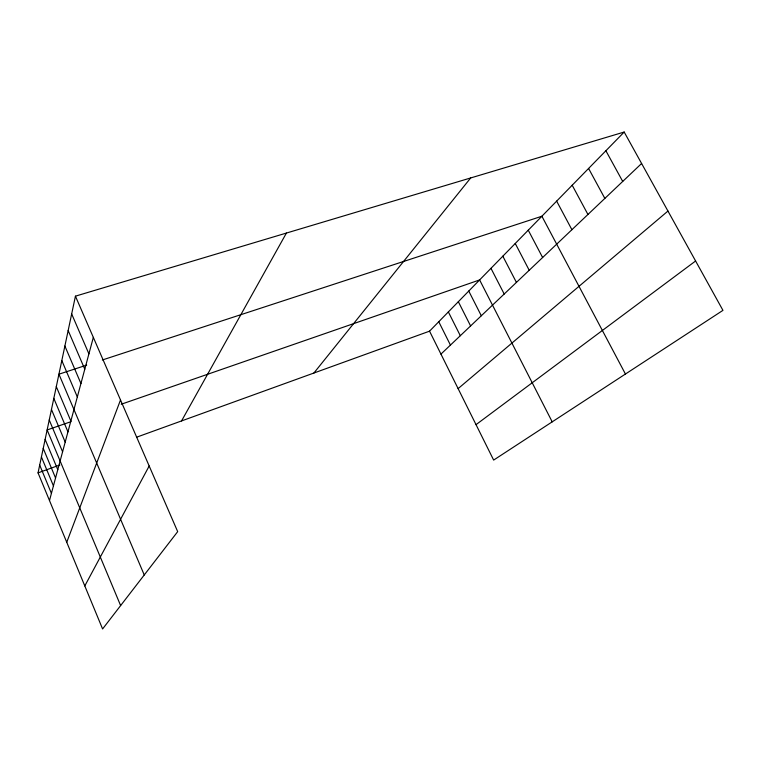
<?xml version="1.0" encoding="UTF-8"?>
<svg xmlns="http://www.w3.org/2000/svg" width="761" height="761" viewBox="0 0 761 761"><rect width="100%" height="100%" fill="white"/><g stroke="black" fill="none" stroke-linecap="round" stroke-linejoin="round"><path stroke-width="1.14" d="M75.434 296.162L177.684 531.635L102.592 628.957L38.05 472.876L75.434 296.162L624.182 132.043L722.95 310.364L493.651 460.082L429.546 331.168L624.182 132.043M49.494 500.538L93.337 337.38M66.749 542.27L120.514 399.972M84.804 585.922L149.185 465.998M181.546 420.938L286.412 233.066M313.893 373.033L470.679 177.95M440.952 354.103L641.599 163.501M458.112 388.624L667.949 211.063M476.034 424.648L695.602 260.994M38.05 472.876L59.834 464.99M136.59 437.204L429.546 331.168M70.973 421.67L47.134 429.946L120.628 605.585M121.246 404.234L479.62 279.934L552.201 421.851M86.678 365.118L58.93 374.193L144.248 574.974M102.335 359.991L541.889 216.229L625.437 374.031M605.889 150.764L622.717 181.441M588.586 168.457L604.852 198.412M572.196 185.227L587.939 214.469M556.652 201.123L571.911 229.708M528.258 230.183L542.622 257.522M515.254 243.491L529.218 270.26M502.831 256.191L516.424 282.417M490.969 268.329L504.201 294.022M468.757 291.054L481.313 315.758M458.341 301.708L470.593 325.946M448.353 311.924L460.31 335.715M438.764 321.741L450.436 345.094M71.677 313.96L88.913 353.855M68.167 330.55L84.785 369.199M64.885 346.046L80.932 383.534M61.812 360.562L77.327 396.947M56.295 386.636L70.859 421.033M53.812 398.374L67.948 431.868M51.463 409.475L65.199 442.112M49.237 419.986L62.592 451.796M45.137 439.401L57.779 469.699M43.234 448.391L55.553 477.984M41.417 456.942L53.432 485.87M39.696 465.095L51.415 493.375"/></g></svg>
